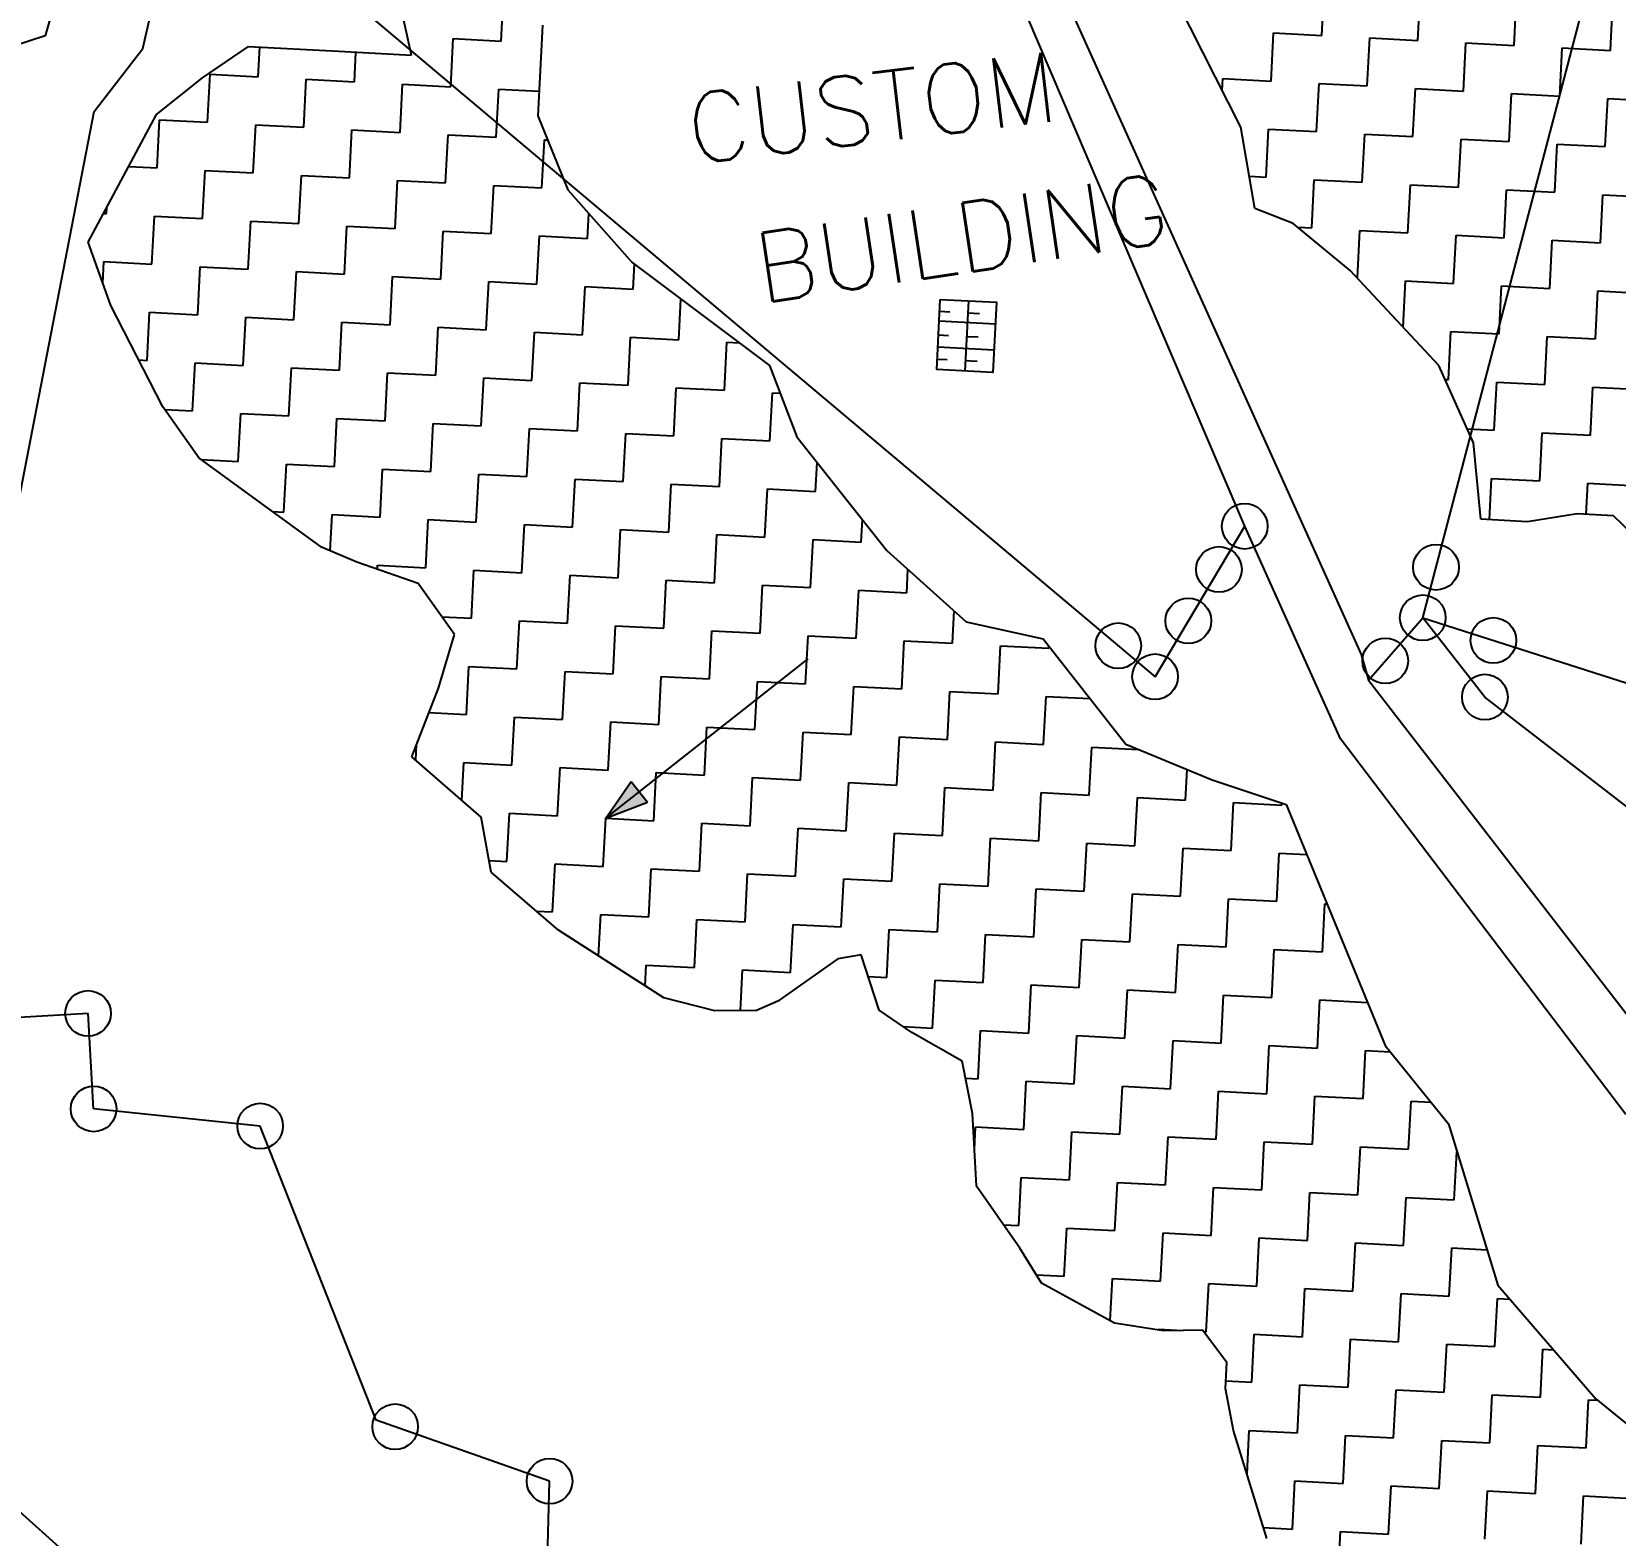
# Model space of a CAD drawing. Header units: metres. Extents: x 281214 to 284109, y 2088556 to 2092246.
# Drawn here: x 281954.1 to 282161.1, y 2089662.6 to 2089859.2 of the extents above; entities that cross this region are included whole.
import ezdxf

# ---------------------------------------------------------------- set-up
doc = ezdxf.new("R2010")
doc.units = ezdxf.units.M
for name, color, linetype in [('POLY_HATCH', 12, 'Continuous'), ('POLY_PARCEL', 6, 'Continuous'), ('POLY_ROAD', 30, 'Continuous'), ('TEXT_MAPIN', 7, 'Continuous')]:
    doc.layers.add(name, color=color, linetype=linetype)
doc.styles.get("Standard").update_dxf_attribs({"font": 'simplex.shx'})

msp = doc.modelspace()

# ---------------------------------------------------------------- hatches: boundary and pattern name
h = msp.add_hatch(color=256)
h.paths.add_polyline_path([(282033.51, 2089759.84), (282032.45, 2089761.18), (282029.12, 2089756.38)])
h.paths.add_polyline_path([(282029.12, 2089756.38), (282034.57, 2089758.49), (282033.51, 2089759.84)])

# ---------------------------------------------------------------- linework, layer by layer
msp.add_lwpolyline([(282072.85, 2089824.21), (282080.18, 2089823.83), (282079.71, 2089814.65), (282072.38, 2089815.03)], close=True)
for points in [[(282072.77, 2089822.65), (282074.09, 2089822.58)], [(282076.52, 2089824.02), (282076.04, 2089814.84)], [(282076.44, 2089822.46), (282077.98, 2089822.38)], [(282072.71, 2089821.39), (282080.04, 2089821.01)], [(282072.61, 2089819.56), (282073.93, 2089819.49)], [(282076.28, 2089819.37), (282077.82, 2089819.29)], [(282072.45, 2089816.41), (282073.76, 2089816.34)], [(282072.53, 2089818), (282079.86, 2089817.62)], [(282076.11, 2089816.22), (282077.66, 2089816.14)], [(282029.12, 2089756.38), (282055.58, 2089777.22)], [(282029.12, 2089756.38), (282032.45, 2089761.18)], [(282032.45, 2089761.18), (282034.57, 2089758.49)], [(282029.12, 2089756.38), (282034.57, 2089758.49)]]:
    msp.add_lwpolyline(points)
for centre in [(282112.64, 2089794.55), (282109.27, 2089788.9), (282137.64, 2089789.19), (282105.27, 2089782.18), (282135.91, 2089782.59), (282096.11, 2089778.93), (282145.14, 2089779.63), (282131.01, 2089776.95), (282100.92, 2089774.88), (282144.03, 2089772.21), (281961.46, 2089730.87), (281962.19, 2089718.38), (281983.96, 2089716.14), (282001.6, 2089676.84), (282021.79, 2089669.72)]:
    msp.add_circle(centre, 2.98)
at = {"layer": 'POLY_HATCH', "linetype": 'Continuous'}
for p, q in [((282015.47, 2089857.97), (282015.8, 2089864.26)), ((282122.7, 2089858.71), (282123.02, 2089865)), ((282135.27, 2089858.06), (282135.6, 2089864.35)), ((282147.85, 2089857.41), (282148.18, 2089863.69)), ((282160.43, 2089856.75), (282160.75, 2089863.04)), ((282008.86, 2089852.01), (282009.18, 2089858.29)), ((282009.18, 2089858.29), (282015.47, 2089857.97)), ((282116.08, 2089852.75), (282116.41, 2089859.04)), ((282116.41, 2089859.04), (282122.7, 2089858.71)), ((282128.66, 2089852.1), (282128.98, 2089858.39)), ((282128.98, 2089858.39), (282135.27, 2089858.06)), ((282141.23, 2089851.44), (282141.56, 2089857.73)), ((282141.56, 2089857.73), (282147.85, 2089857.41)), ((281983.7, 2089853.31), (281983.9, 2089857.17)), ((281996.28, 2089852.66), (281996.48, 2089856.52)), ((282153.81, 2089850.79), (282154.14, 2089857.08)), ((282154.14, 2089857.08), (282160.43, 2089856.75)), ((281977.09, 2089847.35), (281977.42, 2089853.64)), ((281977.42, 2089853.64), (281983.7, 2089853.31)), ((281989.67, 2089846.7), (281989.99, 2089852.98)), ((281989.99, 2089852.98), (281996.28, 2089852.66)), ((282002.24, 2089846.04), (282002.57, 2089852.33)), ((282002.57, 2089852.33), (282008.86, 2089852.01)), ((282014.82, 2089845.39), (282015.15, 2089851.68)), ((282015.15, 2089851.68), (282020.43, 2089851.41)), ((282109.71, 2089851.5), (282109.79, 2089853.08)), ((282109.79, 2089853.08), (282116.08, 2089852.75)), ((282122.04, 2089846.14), (282122.37, 2089852.42)), ((282122.37, 2089852.42), (282128.66, 2089852.1)), ((282134.62, 2089845.48), (282134.95, 2089851.77)), ((282134.95, 2089851.77), (282141.23, 2089851.44)), ((282147.2, 2089844.83), (282147.52, 2089851.12)), ((282147.52, 2089851.12), (282153.81, 2089850.79)), ((282159.77, 2089844.18), (282160.1, 2089850.47)), ((282160.1, 2089850.47), (282166.39, 2089850.14)), ((281970.48, 2089841.39), (281970.8, 2089847.67)), ((281970.8, 2089847.67), (281977.09, 2089847.35)), ((281983.05, 2089840.73), (281983.38, 2089847.02)), ((281983.38, 2089847.02), (281989.67, 2089846.7)), ((281995.63, 2089840.08), (281995.95, 2089846.37)), ((281995.95, 2089846.37), (282002.24, 2089846.04)), ((282008.2, 2089839.43), (282008.53, 2089845.72)), ((282008.53, 2089845.72), (282014.82, 2089845.39)), ((282115.43, 2089840.17), (282115.76, 2089846.46)), ((282115.76, 2089846.46), (282122.04, 2089846.14)), ((282128.01, 2089839.52), (282128.33, 2089845.81)), ((282128.33, 2089845.81), (282134.62, 2089845.48)), ((282020.78, 2089838.78), (282021.11, 2089845.07)), ((282021.11, 2089845.07), (282021.54, 2089845.04)), ((282140.58, 2089838.87), (282140.91, 2089845.16)), ((282140.91, 2089845.16), (282147.2, 2089844.83)), ((282153.16, 2089838.22), (282153.48, 2089844.5)), ((282153.48, 2089844.5), (282159.77, 2089844.18)), ((281966.79, 2089841.58), (281970.48, 2089841.39)), ((281976.44, 2089834.77), (281976.76, 2089841.06)), ((281976.76, 2089841.06), (281983.05, 2089840.73)), ((281989.01, 2089834.12), (281989.34, 2089840.41)), ((281989.34, 2089840.41), (281995.63, 2089840.08)), ((282001.59, 2089833.47), (282001.92, 2089839.76)), ((282001.92, 2089839.76), (282008.2, 2089839.43)), ((282014.17, 2089832.82), (282014.49, 2089839.1)), ((282014.49, 2089839.1), (282020.78, 2089838.78)), ((282113.26, 2089840.29), (282115.43, 2089840.17)), ((282121.39, 2089833.56), (282121.72, 2089839.85)), ((282121.72, 2089839.85), (282128.01, 2089839.52)), ((282133.97, 2089832.91), (282134.29, 2089839.19)), ((282134.29, 2089839.19), (282140.58, 2089838.87)), ((282146.54, 2089832.25), (282146.87, 2089838.54)), ((282146.87, 2089838.54), (282153.16, 2089838.22)), ((282159.12, 2089831.6), (282159.45, 2089837.89)), ((282159.45, 2089837.89), (282165.74, 2089837.56)), ((281963.5, 2089835.44), (281963.86, 2089835.42)), ((281963.86, 2089835.42), (281963.9, 2089836.19)), ((281969.82, 2089828.81), (281970.15, 2089835.1)), ((281970.15, 2089835.1), (281976.44, 2089834.77)), ((282026.74, 2089832.16), (282026.91, 2089835.42)), ((281982.4, 2089828.16), (281982.73, 2089834.45)), ((281982.73, 2089834.45), (281989.01, 2089834.12)), ((281994.98, 2089827.51), (281995.3, 2089833.79)), ((281995.3, 2089833.79), (282001.59, 2089833.47)), ((282007.55, 2089826.85), (282007.88, 2089833.14)), ((282007.88, 2089833.14), (282014.17, 2089832.82)), ((282119.56, 2089833.65), (282121.39, 2089833.56)), ((282127.36, 2089827.01), (282127.68, 2089833.23)), ((282127.68, 2089833.23), (282133.97, 2089832.91)), ((282020.13, 2089826.2), (282020.46, 2089832.49)), ((282020.46, 2089832.49), (282026.74, 2089832.16)), ((282139.93, 2089826.29), (282140.26, 2089832.58)), ((282140.26, 2089832.58), (282146.54, 2089832.25)), ((282152.51, 2089825.64), (282152.83, 2089831.93)), ((282152.83, 2089831.93), (282159.12, 2089831.6)), ((281963.39, 2089826.33), (281963.54, 2089829.14)), ((281963.54, 2089829.14), (281969.82, 2089828.81)), ((282032.71, 2089825.55), (282032.87, 2089828.8)), ((281975.79, 2089822.2), (281976.11, 2089828.48)), ((281976.11, 2089828.48), (281982.4, 2089828.16)), ((281988.36, 2089821.54), (281988.69, 2089827.83)), ((281988.69, 2089827.83), (281994.98, 2089827.51)), ((282000.94, 2089820.89), (282001.26, 2089827.18)), ((282001.26, 2089827.18), (282007.55, 2089826.85)), ((282133.33, 2089820.57), (282133.64, 2089826.62)), ((282133.64, 2089826.62), (282139.93, 2089826.29)), ((282013.51, 2089820.24), (282013.84, 2089826.53)), ((282013.84, 2089826.53), (282020.13, 2089826.2)), ((282026.09, 2089819.59), (282026.42, 2089825.87)), ((282026.42, 2089825.87), (282032.71, 2089825.55)), ((282145.89, 2089819.68), (282146.22, 2089825.97)), ((282146.22, 2089825.97), (282152.51, 2089825.64)), ((282158.47, 2089819.03), (282158.79, 2089825.31)), ((282158.79, 2089825.31), (282165.08, 2089824.99)), ((281969.17, 2089816.23), (281969.5, 2089822.52)), ((281969.5, 2089822.52), (281975.79, 2089822.2)), ((282038.67, 2089818.93), (282038.94, 2089824.25)), ((281981.75, 2089815.58), (281982.07, 2089821.87)), ((281982.07, 2089821.87), (281988.36, 2089821.54)), ((281994.32, 2089814.93), (281994.65, 2089821.22)), ((281994.65, 2089821.22), (282000.94, 2089820.89)), ((282006.9, 2089814.28), (282007.23, 2089820.57)), ((282007.23, 2089820.57), (282013.51, 2089820.24)), ((282019.48, 2089813.62), (282019.8, 2089819.91)), ((282019.8, 2089819.91), (282026.09, 2089819.59)), ((282032.05, 2089812.97), (282032.38, 2089819.26)), ((282032.38, 2089819.26), (282038.67, 2089818.93)), ((282044.63, 2089812.32), (282044.96, 2089818.61)), ((282044.96, 2089818.61), (282046.57, 2089818.52)), ((282139.28, 2089813.72), (282139.6, 2089820)), ((282139.6, 2089820), (282145.89, 2089819.68)), ((282151.85, 2089813.06), (282152.18, 2089819.35)), ((282152.18, 2089819.35), (282158.47, 2089819.03)), ((281968.08, 2089816.29), (281969.17, 2089816.23)), ((281975.13, 2089809.62), (281975.46, 2089815.91)), ((281975.46, 2089815.91), (281981.75, 2089815.58)), ((281987.71, 2089808.97), (281988.04, 2089815.26)), ((281988.04, 2089815.26), (281994.32, 2089814.93)), ((282000.29, 2089808.32), (282000.61, 2089814.6)), ((282000.61, 2089814.6), (282006.9, 2089814.28)), ((282012.86, 2089807.66), (282013.19, 2089813.95)), ((282013.19, 2089813.95), (282019.48, 2089813.62)), ((282025.44, 2089807.01), (282025.76, 2089813.3)), ((282025.76, 2089813.3), (282032.05, 2089812.97)), ((282038.01, 2089806.36), (282038.34, 2089812.65)), ((282038.34, 2089812.65), (282044.63, 2089812.32)), ((282138.81, 2089813.74), (282139.28, 2089813.72)), ((282145.24, 2089807.1), (282145.57, 2089813.39)), ((282145.57, 2089813.39), (282151.85, 2089813.06)), ((282157.82, 2089806.45), (282158.14, 2089812.74)), ((282158.14, 2089812.74), (282164.43, 2089812.41)), ((282050.59, 2089805.71), (282050.92, 2089811.99)), ((282050.92, 2089811.99), (282051.9, 2089811.94)), ((281971.46, 2089809.81), (281975.13, 2089809.62)), ((281981.1, 2089803.01), (281981.42, 2089809.29)), ((281981.42, 2089809.29), (281987.71, 2089808.97)), ((281993.67, 2089802.35), (281994, 2089808.64)), ((281994, 2089808.64), (282000.29, 2089808.32)), ((282006.25, 2089801.7), (282006.57, 2089807.99)), ((282006.57, 2089807.99), (282012.86, 2089807.66)), ((282018.82, 2089801.05), (282019.15, 2089807.34)), ((282019.15, 2089807.34), (282025.44, 2089807.01)), ((282031.4, 2089800.4), (282031.73, 2089806.68)), ((282031.73, 2089806.68), (282038.01, 2089806.36)), ((282043.98, 2089799.74), (282044.3, 2089806.03)), ((282044.3, 2089806.03), (282050.59, 2089805.71)), ((282141.74, 2089807.28), (282145.24, 2089807.1)), ((282151.2, 2089800.49), (282151.53, 2089806.78)), ((282151.53, 2089806.78), (282157.82, 2089806.45)), ((281976.26, 2089803.26), (281981.1, 2089803.01)), ((281987.06, 2089796.39), (281987.38, 2089802.68)), ((281987.38, 2089802.68), (281993.67, 2089802.35)), ((281999.63, 2089795.74), (281999.96, 2089802.03)), ((281999.96, 2089802.03), (282006.25, 2089801.7)), ((282056.55, 2089799.09), (282056.75, 2089802.89)), ((282012.21, 2089795.09), (282012.54, 2089801.37)), ((282012.54, 2089801.37), (282018.82, 2089801.05)), ((282024.79, 2089794.43), (282025.11, 2089800.72)), ((282025.11, 2089800.72), (282031.4, 2089800.4)), ((282037.36, 2089793.78), (282037.69, 2089800.07)), ((282037.69, 2089800.07), (282043.98, 2089799.74)), ((282144.63, 2089795.4), (282144.91, 2089800.81)), ((282144.91, 2089800.81), (282151.2, 2089800.49)), ((282157.28, 2089796.1), (282157.49, 2089800.16)), ((282157.49, 2089800.16), (282163.78, 2089799.83)), ((282049.94, 2089793.13), (282050.26, 2089799.42)), ((282050.26, 2089799.42), (282056.55, 2089799.09)), ((281985.56, 2089796.47), (281987.06, 2089796.39)), ((281993.1, 2089791.33), (281993.35, 2089796.07)), ((281993.35, 2089796.07), (281999.63, 2089795.74)), ((282005.6, 2089789.12), (282005.92, 2089795.41)), ((282005.92, 2089795.41), (282012.21, 2089795.09)), ((282018.17, 2089788.47), (282018.5, 2089794.76)), ((282018.5, 2089794.76), (282024.79, 2089794.43)), ((282030.75, 2089787.82), (282031.07, 2089794.11)), ((282031.07, 2089794.11), (282037.36, 2089793.78)), ((282043.32, 2089787.17), (282043.65, 2089793.46)), ((282043.65, 2089793.46), (282049.94, 2089793.13)), ((282062.52, 2089792.48), (282062.67, 2089795.43)), ((282055.9, 2089786.52), (282056.23, 2089792.8)), ((282056.23, 2089792.8), (282062.52, 2089792.48)), ((281999.28, 2089788.94), (281999.31, 2089789.45)), ((281999.31, 2089789.45), (282005.6, 2089789.12)), ((282011.56, 2089782.51), (282011.88, 2089788.8)), ((282011.88, 2089788.8), (282018.17, 2089788.47)), ((282024.13, 2089781.86), (282024.46, 2089788.15)), ((282024.46, 2089788.15), (282030.75, 2089787.82)), ((282036.71, 2089781.21), (282037.04, 2089787.49)), ((282037.04, 2089787.49), (282043.32, 2089787.17)), ((282068.48, 2089785.86), (282068.63, 2089788.9)), ((282049.29, 2089780.55), (282049.61, 2089786.84)), ((282049.61, 2089786.84), (282055.9, 2089786.52)), ((282061.86, 2089779.9), (282062.19, 2089786.19)), ((282062.19, 2089786.19), (282068.48, 2089785.86)), ((282074.44, 2089779.25), (282074.66, 2089783.47)), ((282007.7, 2089782.71), (282011.56, 2089782.51)), ((282017.52, 2089775.9), (282017.85, 2089782.18)), ((282017.85, 2089782.18), (282024.13, 2089781.86)), ((282030.1, 2089775.24), (282030.42, 2089781.53)), ((282030.42, 2089781.53), (282036.71, 2089781.21)), ((282042.67, 2089774.59), (282043, 2089780.88)), ((282043, 2089780.88), (282049.29, 2089780.55)), ((282055.25, 2089773.94), (282055.57, 2089780.23)), ((282055.57, 2089780.23), (282061.86, 2089779.9)), ((282067.82, 2089773.29), (282068.15, 2089779.57)), ((282068.15, 2089779.57), (282074.44, 2089779.25)), ((282080.4, 2089772.63), (282080.73, 2089778.92)), ((282080.73, 2089778.92), (282087.02, 2089778.6)), ((282087.02, 2089778.6), (282087.03, 2089778.89)), ((282010.91, 2089769.93), (282011.23, 2089776.22)), ((282011.23, 2089776.22), (282017.52, 2089775.9)), ((282023.48, 2089769.28), (282023.81, 2089775.57)), ((282023.81, 2089775.57), (282030.1, 2089775.24)), ((282036.06, 2089768.63), (282036.38, 2089774.92)), ((282036.38, 2089774.92), (282042.67, 2089774.59)), ((282048.63, 2089767.98), (282048.96, 2089774.27)), ((282048.96, 2089774.27), (282055.25, 2089773.94)), ((282061.21, 2089767.32), (282061.54, 2089773.61)), ((282061.54, 2089773.61), (282067.82, 2089773.29)), ((282073.79, 2089766.67), (282074.11, 2089772.96)), ((282074.11, 2089772.96), (282080.4, 2089772.63)), ((282086.36, 2089766.02), (282086.69, 2089772.31)), ((282086.69, 2089772.31), (282092.43, 2089772.01)), ((282006.02, 2089770.19), (282010.91, 2089769.93)), ((282016.87, 2089763.32), (282017.19, 2089769.61)), ((282017.19, 2089769.61), (282023.48, 2089769.28)), ((282029.44, 2089762.67), (282029.77, 2089768.96)), ((282029.77, 2089768.96), (282036.06, 2089768.63)), ((282042.02, 2089762.01), (282042.35, 2089768.3)), ((282042.35, 2089768.3), (282048.63, 2089767.98)), ((282054.6, 2089761.36), (282054.92, 2089767.65)), ((282054.92, 2089767.65), (282061.21, 2089767.32)), ((282067.17, 2089760.71), (282067.5, 2089767)), ((282067.5, 2089767), (282073.79, 2089766.67)), ((282004.29, 2089763.97), (282004.4, 2089766.04)), ((282079.75, 2089760.06), (282080.07, 2089766.35)), ((282080.07, 2089766.35), (282086.36, 2089766.02)), ((282092.33, 2089759.41), (282092.65, 2089765.69)), ((282092.65, 2089765.69), (282098.75, 2089765.38)), ((282004.28, 2089763.97), (282004.29, 2089763.97)), ((282010.32, 2089758.7), (282010.58, 2089763.65)), ((282010.58, 2089763.65), (282016.87, 2089763.32)), ((282022.83, 2089756.71), (282023.16, 2089762.99)), ((282023.16, 2089762.99), (282029.44, 2089762.67)), ((282104.9, 2089758.75), (282105.11, 2089762.76)), ((282035.41, 2089756.05), (282035.73, 2089762.34)), ((282035.73, 2089762.34), (282042.02, 2089762.01)), ((282047.98, 2089755.4), (282048.31, 2089761.69)), ((282048.31, 2089761.69), (282054.6, 2089761.36)), ((282060.56, 2089754.75), (282060.88, 2089761.04)), ((282060.88, 2089761.04), (282067.17, 2089760.71)), ((282073.13, 2089754.1), (282073.46, 2089760.38)), ((282073.46, 2089760.38), (282079.75, 2089760.06)), ((282085.71, 2089753.44), (282086.04, 2089759.73)), ((282086.04, 2089759.73), (282092.33, 2089759.41)), ((282098.29, 2089752.79), (282098.61, 2089759.08)), ((282098.61, 2089759.08), (282104.9, 2089758.75)), ((282110.86, 2089752.14), (282111.19, 2089758.43)), ((282111.19, 2089758.43), (282117.48, 2089758.1)), ((282117.48, 2089758.1), (282117.49, 2089758.38)), ((282016.21, 2089750.74), (282016.54, 2089757.03)), ((282016.54, 2089757.03), (282022.83, 2089756.71)), ((282028.79, 2089750.09), (282029.12, 2089756.38)), ((282029.12, 2089756.38), (282035.41, 2089756.05)), ((282041.37, 2089749.44), (282041.69, 2089755.73)), ((282041.69, 2089755.73), (282047.98, 2089755.4)), ((282053.94, 2089748.79), (282054.27, 2089755.07)), ((282054.27, 2089755.07), (282060.56, 2089754.75)), ((282066.52, 2089748.13), (282066.85, 2089754.42)), ((282066.85, 2089754.42), (282073.13, 2089754.1)), ((282079.1, 2089747.48), (282079.42, 2089753.77)), ((282079.42, 2089753.77), (282085.71, 2089753.44)), ((282091.67, 2089746.83), (282092, 2089753.12)), ((282092, 2089753.12), (282098.29, 2089752.79)), ((282104.25, 2089746.18), (282104.58, 2089752.47)), ((282104.58, 2089752.47), (282110.86, 2089752.14)), ((282013.88, 2089750.86), (282016.21, 2089750.74)), ((282022.18, 2089744.13), (282022.5, 2089750.42)), ((282022.5, 2089750.42), (282028.79, 2089750.09)), ((282116.83, 2089745.52), (282117.15, 2089751.81)), ((282117.15, 2089751.81), (282120.75, 2089751.63)), ((282034.75, 2089743.48), (282035.08, 2089749.76)), ((282035.08, 2089749.76), (282041.37, 2089749.44)), ((282047.33, 2089742.82), (282047.66, 2089749.11)), ((282047.66, 2089749.11), (282053.94, 2089748.79)), ((282059.91, 2089742.17), (282060.23, 2089748.46)), ((282060.23, 2089748.46), (282066.52, 2089748.13)), ((282072.48, 2089741.52), (282072.81, 2089747.81)), ((282072.81, 2089747.81), (282079.1, 2089747.48)), ((282085.06, 2089740.87), (282085.38, 2089747.16)), ((282085.38, 2089747.16), (282091.67, 2089746.83)), ((282097.63, 2089740.21), (282097.96, 2089746.5)), ((282097.96, 2089746.5), (282104.25, 2089746.18)), ((282110.21, 2089739.56), (282110.54, 2089745.85)), ((282110.54, 2089745.85), (282116.83, 2089745.52)), ((282020.04, 2089744.24), (282022.18, 2089744.13)), ((282028.18, 2089738.37), (282028.47, 2089743.8)), ((282028.47, 2089743.8), (282034.75, 2089743.48)), ((282122.79, 2089738.91), (282123.11, 2089745.2)), ((282123.11, 2089745.2), (282123.4, 2089745.18)), ((282040.72, 2089736.86), (282041.04, 2089743.15)), ((282041.04, 2089743.15), (282047.33, 2089742.82)), ((282053.29, 2089736.21), (282053.62, 2089742.5)), ((282053.62, 2089742.5), (282059.91, 2089742.17)), ((282065.87, 2089735.56), (282066.19, 2089741.85)), ((282066.19, 2089741.85), (282072.48, 2089741.52)), ((282078.44, 2089734.91), (282078.77, 2089741.19)), ((282078.77, 2089741.19), (282085.06, 2089740.87)), ((282091.02, 2089734.25), (282091.35, 2089740.54)), ((282091.35, 2089740.54), (282097.63, 2089740.21)), ((282103.6, 2089733.6), (282103.92, 2089739.89)), ((282103.92, 2089739.89), (282110.21, 2089739.56)), ((282116.17, 2089732.95), (282116.5, 2089739.24)), ((282116.5, 2089739.24), (282122.79, 2089738.91)), ((282034.29, 2089734.45), (282034.43, 2089737.19)), ((282034.43, 2089737.19), (282040.72, 2089736.86)), ((282046.73, 2089731.23), (282047, 2089736.54)), ((282047, 2089736.54), (282053.29, 2089736.21)), ((282063.45, 2089735.68), (282065.87, 2089735.56)), ((282071.83, 2089728.94), (282072.16, 2089735.23)), ((282072.16, 2089735.23), (282078.44, 2089734.91)), ((282084.41, 2089728.29), (282084.73, 2089734.58)), ((282084.73, 2089734.58), (282091.02, 2089734.25)), ((282096.98, 2089727.64), (282097.31, 2089733.93)), ((282097.31, 2089733.93), (282103.6, 2089733.6)), ((282109.56, 2089726.99), (282109.88, 2089733.27)), ((282109.88, 2089733.27), (282116.17, 2089732.95)), ((282122.14, 2089726.33), (282122.46, 2089732.62)), ((282122.46, 2089732.62), (282128.69, 2089732.3)), ((282067.98, 2089729.14), (282071.83, 2089728.94)), ((282077.79, 2089722.33), (282078.12, 2089728.62)), ((282078.12, 2089728.62), (282084.41, 2089728.29)), ((282090.37, 2089721.68), (282090.69, 2089727.96)), ((282090.69, 2089727.96), (282096.98, 2089727.64)), ((282102.94, 2089721.02), (282103.27, 2089727.31)), ((282103.27, 2089727.31), (282109.56, 2089726.99)), ((282115.52, 2089720.37), (282115.85, 2089726.66)), ((282115.85, 2089726.66), (282122.14, 2089726.33)), ((282128.1, 2089719.72), (282128.42, 2089726.01)), ((282128.42, 2089726.01), (282131.68, 2089725.84)), ((282076.15, 2089722.41), (282077.79, 2089722.33)), ((282083.75, 2089715.71), (282084.08, 2089722)), ((282084.08, 2089722), (282090.37, 2089721.68)), ((282096.33, 2089715.06), (282096.66, 2089721.35)), ((282096.66, 2089721.35), (282102.94, 2089721.02)), ((282108.91, 2089714.41), (282109.23, 2089720.7)), ((282109.23, 2089720.7), (282115.52, 2089720.37)), ((282121.48, 2089713.76), (282121.81, 2089720.05)), ((282121.81, 2089720.05), (282128.1, 2089719.72)), ((282134.06, 2089713.11), (282134.39, 2089719.39)), ((282134.39, 2089719.39), (282137, 2089719.26)), ((282077.31, 2089713.08), (282077.47, 2089716.04)), ((282077.47, 2089716.04), (282083.75, 2089715.71)), ((282089.72, 2089709.1), (282090.04, 2089715.39)), ((282090.04, 2089715.39), (282096.33, 2089715.06)), ((282102.29, 2089708.45), (282102.62, 2089714.74)), ((282102.62, 2089714.74), (282108.91, 2089714.41)), ((282114.87, 2089707.8), (282115.19, 2089714.08)), ((282115.19, 2089714.08), (282121.48, 2089713.76)), ((282127.44, 2089707.14), (282127.77, 2089713.43)), ((282127.77, 2089713.43), (282134.06, 2089713.11)), ((282140.02, 2089706.49), (282140.35, 2089712.78)), ((282140.35, 2089712.78), (282140.4, 2089712.78)), ((282083.1, 2089703.14), (282083.43, 2089709.43)), ((282083.43, 2089709.43), (282089.72, 2089709.1)), ((282095.68, 2089702.49), (282096, 2089708.77)), ((282096, 2089708.77), (282102.29, 2089708.45)), ((282108.25, 2089701.83), (282108.58, 2089708.12)), ((282108.58, 2089708.12), (282114.87, 2089707.8)), ((282120.83, 2089701.18), (282121.16, 2089707.47)), ((282121.16, 2089707.47), (282127.44, 2089707.14)), ((282133.41, 2089700.53), (282133.73, 2089706.82)), ((282133.73, 2089706.82), (282140.02, 2089706.49)), ((282081.1, 2089703.24), (282083.1, 2089703.14)), ((282089.06, 2089696.52), (282089.39, 2089702.81)), ((282089.39, 2089702.81), (282095.68, 2089702.49)), ((282101.64, 2089695.87), (282101.97, 2089702.16)), ((282101.97, 2089702.16), (282108.25, 2089701.83)), ((282114.22, 2089695.22), (282114.54, 2089701.51)), ((282114.54, 2089701.51), (282120.83, 2089701.18)), ((282126.79, 2089694.57), (282127.12, 2089700.86)), ((282127.12, 2089700.86), (282133.41, 2089700.53)), ((282139.37, 2089693.91), (282139.69, 2089700.2)), ((282139.69, 2089700.2), (282144.33, 2089699.96)), ((282085.4, 2089696.71), (282089.06, 2089696.52)), ((282095.07, 2089690.7), (282095.35, 2089696.2)), ((282095.35, 2089696.2), (282101.64, 2089695.87)), ((282107.6, 2089689.26), (282107.93, 2089695.55)), ((282107.93, 2089695.55), (282114.22, 2089695.22)), ((282120.18, 2089688.6), (282120.5, 2089694.89)), ((282120.5, 2089694.89), (282126.79, 2089694.57)), ((282132.75, 2089687.95), (282133.08, 2089694.24)), ((282133.08, 2089694.24), (282139.37, 2089693.91)), ((282145.33, 2089687.3), (282145.66, 2089693.59)), ((282145.66, 2089693.59), (282147.33, 2089693.5)), ((282101.31, 2089689.58), (282104.61, 2089689.41)), ((282101.31, 2089689.49), (282101.31, 2089689.58)), ((282107.24, 2089689.28), (282107.6, 2089689.26)), ((282113.56, 2089682.64), (282113.89, 2089688.93)), ((282113.89, 2089688.93), (282120.18, 2089688.6)), ((282126.14, 2089681.99), (282126.47, 2089688.28)), ((282126.47, 2089688.28), (282132.75, 2089687.95)), ((282138.72, 2089681.34), (282139.04, 2089687.63)), ((282139.04, 2089687.63), (282145.33, 2089687.3)), ((282151.29, 2089680.69), (282151.62, 2089686.97)), ((282151.62, 2089686.97), (282153, 2089686.9)), ((282110.16, 2089682.82), (282113.56, 2089682.64)), ((282119.53, 2089676.03), (282119.85, 2089682.32)), ((282119.85, 2089682.32), (282126.14, 2089681.99)), ((282132.1, 2089675.38), (282132.43, 2089681.66)), ((282132.43, 2089681.66), (282138.72, 2089681.34)), ((282144.68, 2089674.72), (282145, 2089681.01)), ((282145, 2089681.01), (282151.29, 2089680.69)), ((282157.25, 2089674.07), (282157.58, 2089680.36)), ((282157.58, 2089680.36), (282158.73, 2089680.3)), ((282112.94, 2089670.66), (282113.24, 2089676.35)), ((282113.24, 2089676.35), (282119.53, 2089676.03)), ((282125.49, 2089669.41), (282125.81, 2089675.7)), ((282125.81, 2089675.7), (282132.1, 2089675.38)), ((282138.06, 2089668.76), (282138.39, 2089675.05)), ((282138.39, 2089675.05), (282144.68, 2089674.72)), ((282150.64, 2089668.11), (282150.97, 2089674.4)), ((282150.97, 2089674.4), (282157.25, 2089674.07)), ((282118.87, 2089663.45), (282119.2, 2089669.74)), ((282119.2, 2089669.74), (282125.49, 2089669.41)), ((282131.45, 2089662.8), (282131.78, 2089669.09)), ((282131.78, 2089669.09), (282138.06, 2089668.76)), ((282144.03, 2089662.15), (282144.35, 2089668.44)), ((282144.35, 2089668.44), (282150.64, 2089668.11)), ((282156.6, 2089661.5), (282156.93, 2089667.78)), ((282156.93, 2089667.78), (282163.22, 2089667.46)), ((282115.1, 2089663.65), (282118.87, 2089663.45)), ((282124.84, 2089656.84), (282125.16, 2089663.13)), ((282125.16, 2089663.13), (282131.45, 2089662.8))]:
    msp.add_line(p, q, dxfattribs=at)
at = {"layer": 'POLY_HATCH'}
for p, q in [((282003.72, 2089856.14), (282002.08, 2089863.68)), ((282112.15, 2089846.7), (282103.85, 2089863.05)), ((282020.88, 2089860.04), (282020.27, 2089848.21)), ((281976.44, 2089853.15), (281982.42, 2089857.25)), ((281982.42, 2089857.25), (281994.25, 2089856.63)), ((281994.25, 2089856.63), (282003.72, 2089856.14)), ((281970.43, 2089848.38), (281976.44, 2089853.15)), ((281961.48, 2089831.67), (281970.43, 2089848.38)), ((282020.27, 2089848.21), (282024.17, 2089838.52)), ((282113.98, 2089836.1), (282112.15, 2089846.7)), ((282024.17, 2089838.52), (282032.56, 2089829.04)), ((282118.96, 2089834.14), (282113.98, 2089836.1)), ((282126.44, 2089828), (282118.96, 2089834.14)), ((281964.44, 2089823.39), (281961.48, 2089831.67)), ((282032.56, 2089829.04), (282050.51, 2089815.57)), ((282138, 2089815.54), (282126.44, 2089828)), ((281971.22, 2089810.16), (281964.44, 2089823.39)), ((282050.51, 2089815.57), (282054.1, 2089806.23)), ((282142.56, 2089805.47), (282138, 2089815.54)), ((281975.95, 2089803.48), (281971.22, 2089810.16)), ((282054.1, 2089806.23), (282065.87, 2089791.39)), ((282143.52, 2089795.46), (282142.56, 2089805.47)), ((281991.96, 2089791.8), (281975.95, 2089803.48)), ((282156.1, 2089796.16), (282149.61, 2089795.14)), ((282160.83, 2089795.91), (282156.1, 2089796.16)), ((282165.68, 2089791.26), (282160.83, 2089795.91)), ((282149.61, 2089795.14), (282143.52, 2089795.46)), ((281996.61, 2089789.87), (281991.96, 2089791.8)), ((282065.87, 2089791.39), (282076.23, 2089782.05)), ((282004.6, 2089787.08), (281996.61, 2089789.87)), ((282009.34, 2089780.4), (282004.6, 2089787.08)), ((282076.23, 2089782.05), (282086.29, 2089779.83)), ((282007.28, 2089773.39), (282009.34, 2089780.4)), ((282086.29, 2089779.83), (282097.1, 2089766.05)), ((282003.76, 2089764.42), (282007.28, 2089773.39)), ((282097.1, 2089766.05), (282108.39, 2089761.4)), ((282012.85, 2089756.5), (282003.76, 2089764.42)), ((282108.39, 2089761.4), (282118.05, 2089758.19)), ((282014.17, 2089749.31), (282012.85, 2089756.5)), ((282118.05, 2089758.19), (282131, 2089726.69)), ((282022.93, 2089741.74), (282014.17, 2089749.31)), ((282036.71, 2089732.9), (282022.93, 2089741.74)), ((282059.46, 2089738), (282051.6, 2089732.46)), ((282062.53, 2089738.52), (282059.46, 2089738)), ((282064.87, 2089731.28), (282062.53, 2089738.52)), ((282043.4, 2089731.19), (282036.71, 2089732.9)), ((282051.6, 2089732.46), (282048.83, 2089731.25)), ((282048.83, 2089731.25), (282043.4, 2089731.19)), ((282069.13, 2089728.35), (282064.87, 2089731.28)), ((282075.71, 2089724.62), (282069.13, 2089728.35)), ((282131, 2089726.69), (282139.28, 2089716.43)), ((282077.05, 2089717.78), (282075.71, 2089724.62)), ((282077.58, 2089708.26), (282077.05, 2089717.78)), ((282139.28, 2089716.43), (282145.74, 2089695.36)), ((282083.26, 2089700.17), (282077.58, 2089708.26)), ((282086.08, 2089695.62), (282083.26, 2089700.17)), ((282095.64, 2089690.38), (282086.08, 2089695.62)), ((282145.74, 2089695.36), (282158.53, 2089680.47)), ((282102.03, 2089689.37), (282095.64, 2089690.38)), ((282107.11, 2089689.45), (282102.03, 2089689.37)), ((282110.29, 2089685.22), (282107.11, 2089689.45)), ((282110.11, 2089681.84), (282110.29, 2089685.22)), ((282111.18, 2089676.36), (282110.11, 2089681.84)), ((282158.53, 2089680.47), (282174.14, 2089667.8)), ((282115.54, 2089662.24), (282111.18, 2089676.36))]:
    msp.add_line(p, q, dxfattribs=at)
at = {"layer": 'POLY_PARCEL'}
for p, q in [((281990.33, 2089867.98), (282100.92, 2089774.88)), ((282135.91, 2089782.59), (282158.43, 2089868.45)), ((282100.92, 2089774.88), (282112.64, 2089794.55)), ((282128.8, 2089774.41), (282135.91, 2089782.59)), ((282144.03, 2089772.21), (282135.91, 2089782.59)), ((282135.91, 2089782.59), (282185.72, 2089766.64)), ((282181.87, 2089742.97), (282144.03, 2089772.21)), ((281961.46, 2089730.87), (281941.5, 2089729.65)), ((281962.19, 2089718.38), (281961.46, 2089730.87)), ((281983.96, 2089716.14), (281962.19, 2089718.38)), ((281999.14, 2089677.71), (281983.96, 2089716.14)), ((282021.79, 2089669.72), (281999.14, 2089677.71)), ((282020.9, 2089637.84), (282021.79, 2089669.72))]:
    msp.add_line(p, q, dxfattribs=at)
at = {"layer": 'POLY_ROAD'}
for p, q in [((281978.48, 2089939), (281955.87, 2089858.66)), ((281968.61, 2089857), (281973.93, 2089879.99)), ((282089.25, 2089863.5), (282127.84, 2089777.8)), ((282112.64, 2089794.55), (282084.15, 2089861.3)), ((281955.87, 2089858.66), (281947.8, 2089856.01)), ((281962.26, 2089848.75), (281968.61, 2089857)), ((281949.34, 2089782.15), (281962.26, 2089848.75)), ((282125.17, 2089766.75), (282112.64, 2089794.55)), ((282127.84, 2089777.8), (282128.8, 2089774.41)), ((282128.8, 2089774.41), (282170.82, 2089720.04)), ((282162.46, 2089717.63), (282125.17, 2089766.75)), ((281984.6, 2089637.02), (281943.22, 2089674.06))]:
    msp.add_line(p, q, dxfattribs=at)

# ---------------------------------------------------------------- texts
at = {"layer": 'TEXT_MAPIN'}
for s, rotation, p in [('CUSTOM', 6.7434, (282040.36, 2089841.9)), ('BUILDING', 8.5218, (282049.42, 2089823.71))]:
    msp.add_text(s, height=9.067, rotation=rotation, dxfattribs=at).set_placement(p)

doc.saveas('drawing.dxf')
